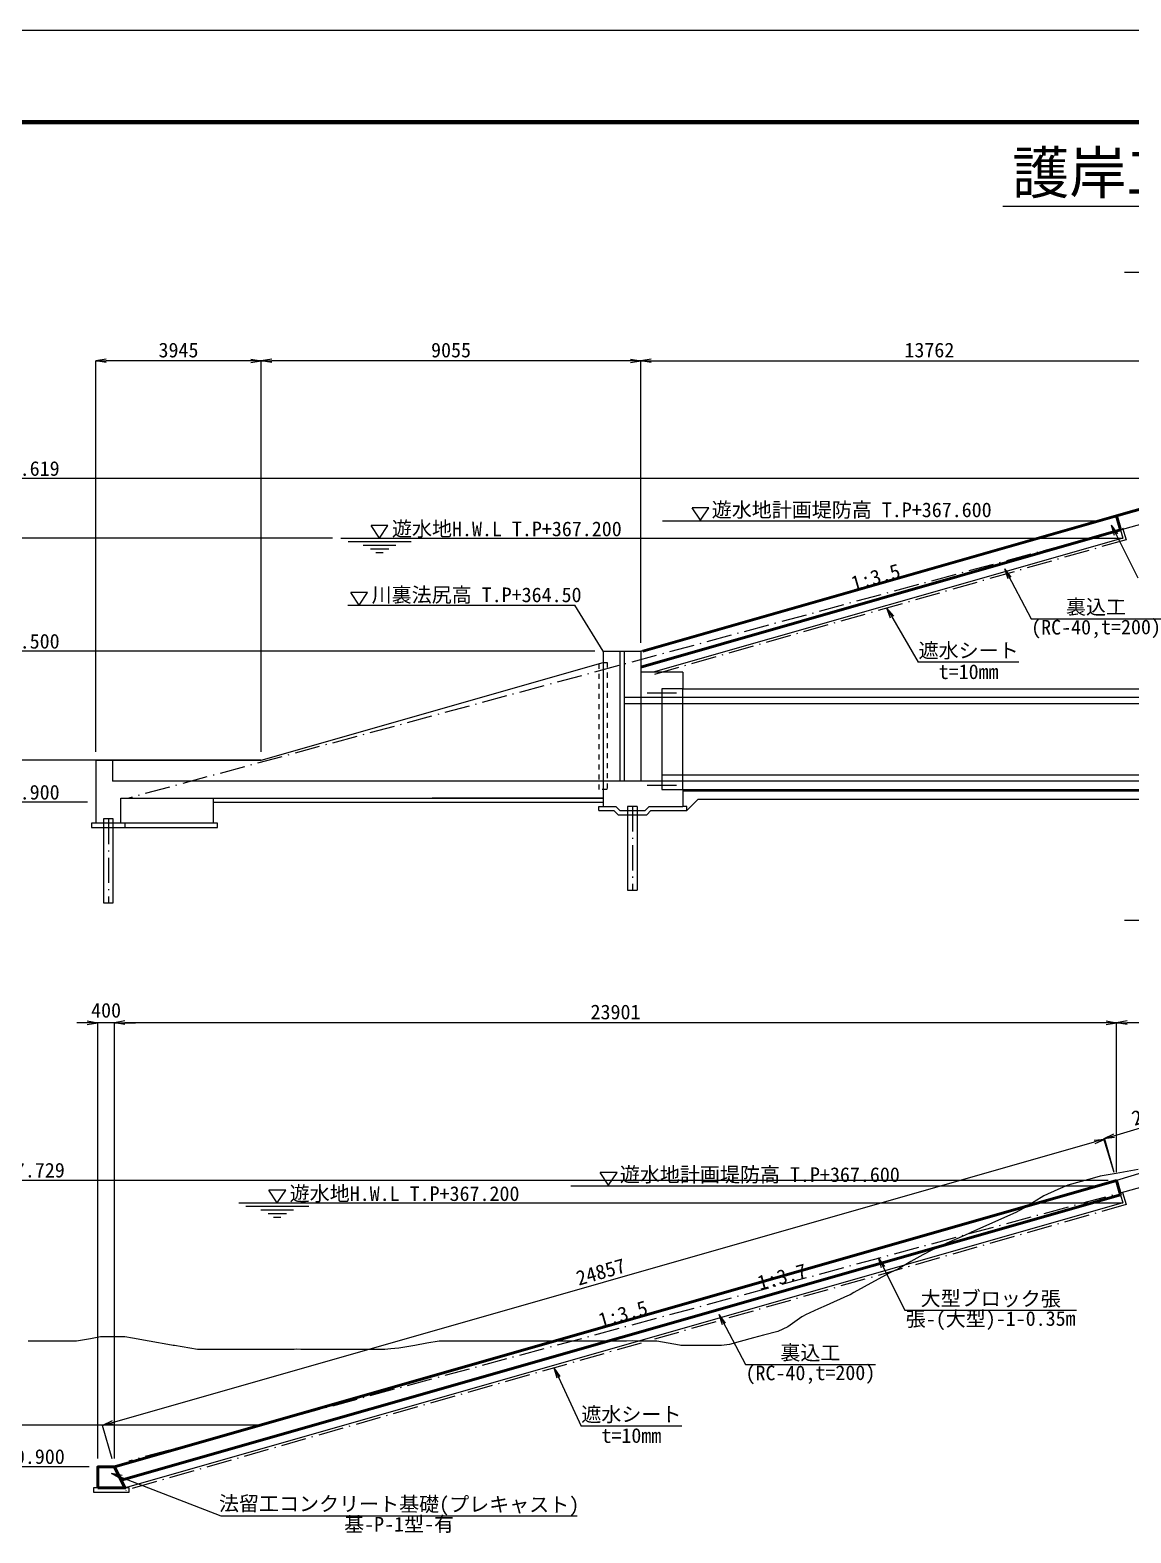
# Model space of a CAD drawing. Header units: millimetres. Extents: x 691041 to 859017, y -32657 to 158873.
# Drawn here: x 728653 to 754909, y -9093 to 26743 of the extents above; entities that cross this region are included whole.
import ezdxf
from ezdxf.enums import TextEntityAlignment as Align

# ---------------------------------------------------------------- set-up
doc = ezdxf.new("R2010")
doc.units = ezdxf.units.MM
doc.header["$LTSCALE"] = 100
doc.header["$PDSIZE"] = 300
doc.linetypes.add('SXF_一点短鎖線', pattern=[9.25, 6, -1.5, 0.25, -1.5])
doc.linetypes.add('SXF_跳び破線', pattern=[12, 6, -6])
doc.layers.get('Defpoints').update_dxf_attribs({"color": 153})
for name, color, linetype, lineweight in [('D-BMK', 2, 'SXF_一点短鎖線', 13), ('D-BYP-STR1', 2, 'Continuous', 13), ('D-BYP-STR2', 6, 'Continuous', 25), ('D-BYP-STR4', 6, 'Continuous', 25), ('D-BYP-STR6', 2, 'SXF_一点短鎖線', 13), ('D-BYP-STR7', 2, 'Continuous', 13), ('D-STR', 1, 'Continuous', 50), ('D-STR-DIM', 7, 'Continuous', 13), ('D-STR-HTXT', 7, 'Continuous', 13), ('D-STR-TXT', 7, 'Continuous', 13), ('D-TTL', 2, 'Continuous', 140), ('D-TTL-LINE', 7, 'Continuous', 13), ('D-TTL-TXT', 7, 'Continuous', 13)]:
    doc.layers.add(name, color=color, linetype=linetype, lineweight=lineweight)
doc.styles.add('MS ゴシック', font='MS Gothic.ttf')
doc.styles.add('ＭＳ ゴシック', font='MS Gothic.ttf')
doc.dimstyles.new('DIM-100-F', dxfattribs={"dimscale": 100, "dimtxt": 3.5, "dimasz": 2.5, "dimexe": 0, "dimexo": 2, "dimgap": 0.8, "dimtad": 1, "dimdec": 0, "dimzin": 0, "dimdsep": 46, "dimtxsty": 'MS ゴシック', "dimblk": 'OPEN', "dimcen": 0.1, "dimclrd": 256, "dimclre": 256, "dimclrt": 256, "dimaunit": 1, "dimadec": 4, "dimazin": 0, "dimtfac": 1, "dimtdec": 0, "dimtmove": 2, "dimatfit": 3, "dimldrblk": 'OPEN', "dimfxl": 1, "dimtolj": 1, "dimtzin": 0, "dimlwd": -1, "dimlwe": -1, "dimarcsym": 2})

# ---------------------------------------------------------------- blocks, each defined once
blk = doc.blocks.new('_Open')
at = {"color": 0, "linetype": 'ByBlock', "lineweight": -2}
for p, q in [((-1, 0.17), (0, 0)), ((-1, -0.17), (0, 0)), ((0, 0), (-1, 0))]:
    blk.add_line(p, q, dxfattribs=at)
blk = doc.blocks.new('*D16')
at = {"layer": 'D-STR-DIM', "ltscale": 0.2, "transparency": 16777216}
for p, q in [((734166, 9531), (734166, 18855)), ((742970, 18855), (734416, 18855)), ((743220, 12131), (743220, 18855))]:
    blk.add_line(p, q, dxfattribs=at)
at = {"layer": 'Defpoints', "color": 0, "ltscale": 0.2, "transparency": 16777216}
for p in [(734166, 18855), (743220, 11931), (734166, 9331)]:
    blk.add_point(p, dxfattribs=at)
at = {"layer": 'D-STR-DIM', "ltscale": 0.2, "transparency": 16777216, "xscale": 250, "yscale": 250, "zscale": 250, "rotation": 180}
blk.add_blockref('_Open', (734166, 18855), dxfattribs=at)
at = {"layer": 'D-STR-DIM', "ltscale": 0.2, "transparency": 16777216, "xscale": 250, "yscale": 250, "zscale": 250}
blk.add_blockref('_Open', (743220, 18855), dxfattribs=at)
at = {"layer": 'D-STR-DIM', "ltscale": 0.2, "transparency": 16777216, "insert": (738693, 19110), "char_height": 350, "attachment_point": 5, "style": 'MS ゴシック'}
blk.add_mtext('\\A1;9055', dxfattribs=at)
blk = doc.blocks.new('*D22')
at = {"layer": 'D-STR-DIM', "ltscale": 0.2, "transparency": 16777216}
for p, q in [((730220, 9531), (730220, 18855)), ((733916, 18855), (730470, 18855)), ((734166, 9531), (734166, 18855))]:
    blk.add_line(p, q, dxfattribs=at)
at = {"layer": 'Defpoints', "color": 0, "ltscale": 0.2, "transparency": 16777216}
for p in [(730220, 18855), (730220, 9331), (734166, 9331)]:
    blk.add_point(p, dxfattribs=at)
at = {"layer": 'D-STR-DIM', "ltscale": 0.2, "transparency": 16777216, "xscale": 250, "yscale": 250, "zscale": 250, "rotation": 180}
blk.add_blockref('_Open', (730220, 18855), dxfattribs=at)
at = {"layer": 'D-STR-DIM', "ltscale": 0.2, "transparency": 16777216, "xscale": 250, "yscale": 250, "zscale": 250}
blk.add_blockref('_Open', (734166, 18855), dxfattribs=at)
at = {"layer": 'D-STR-DIM', "ltscale": 0.2, "transparency": 16777216, "insert": (732193, 19110), "char_height": 350, "attachment_point": 5, "style": 'MS ゴシック'}
blk.add_mtext('\\A1;3945', dxfattribs=at)
blk = doc.blocks.new('*D27')
at = {"layer": 'D-STR-DIM', "ltscale": 0.2, "transparency": 16777216}
for p, q in [((743220, 12131), (743220, 18855)), ((743470, 18855), (756732, 18855)), ((756982, 16050), (756982, 18855))]:
    blk.add_line(p, q, dxfattribs=at)
at = {"layer": 'Defpoints', "color": 0, "ltscale": 0.2, "transparency": 16777216}
for p in [(756982, 18855), (756982, 15850), (743220, 11931)]:
    blk.add_point(p, dxfattribs=at)
at = {"layer": 'D-STR-DIM', "ltscale": 0.2, "transparency": 16777216, "xscale": 250, "yscale": 250, "zscale": 250, "rotation": 180}
blk.add_blockref('_Open', (743220, 18855), dxfattribs=at)
at = {"layer": 'D-STR-DIM', "ltscale": 0.2, "transparency": 16777216, "xscale": 250, "yscale": 250, "zscale": 250}
blk.add_blockref('_Open', (756982, 18855), dxfattribs=at)
at = {"layer": 'D-STR-DIM', "ltscale": 0.2, "transparency": 16777216, "insert": (750101, 19110), "char_height": 350, "attachment_point": 5, "style": 'MS ゴシック'}
blk.add_mtext('\\A1;13762', dxfattribs=at)
blk = doc.blocks.new('*D170')
at = {"layer": 'D-STR-DIM', "transparency": 16777216}
for p, q in [((730020, 9331), (725649, 9331)), ((725649, 8581), (725649, 9081)), ((730020, 8331), (725649, 8331))]:
    blk.add_line(p, q, dxfattribs=at)
at = {"layer": 'Defpoints', "color": 0, "transparency": 16777216}
for p in [(725649, 9331), (730220, 9331), (730220, 8331)]:
    blk.add_point(p, dxfattribs=at)
at = {"layer": 'D-STR-DIM', "transparency": 16777216, "xscale": 250, "yscale": 250, "zscale": 250}
for p, rotation in [((725649, 9331), 90), ((725649, 8331), 270)]:
    blk.add_blockref('_Open', p, dxfattribs=dict(at, rotation=rotation))
at = {"layer": 'D-STR-DIM', "transparency": 16777216, "insert": (725354, 8831), "char_height": 350, "attachment_point": 5, "rotation": 90, "style": 'MS ゴシック'}
blk.add_mtext('\\A1;1000', dxfattribs=at)
blk = doc.blocks.new('*D36')
at = {"layer": 'D-STR-DIM', "transparency": 16777216}
for p, q in [((742120, 11931), (725649, 11931)), ((725649, 9581), (725649, 11681)), ((730020, 9331), (725649, 9331))]:
    blk.add_line(p, q, dxfattribs=at)
at = {"layer": 'Defpoints', "color": 0, "transparency": 16777216}
for p in [(725649, 11931), (742320, 11931), (730220, 9331)]:
    blk.add_point(p, dxfattribs=at)
at = {"layer": 'D-STR-DIM', "transparency": 16777216, "xscale": 250, "yscale": 250, "zscale": 250}
for p, rotation in [((725649, 11931), 90), ((725649, 9331), 270)]:
    blk.add_blockref('_Open', p, dxfattribs=dict(at, rotation=rotation))
at = {"layer": 'D-STR-DIM', "transparency": 16777216, "insert": (725394, 10631), "char_height": 350, "attachment_point": 5, "rotation": 90, "style": 'MS ゴシック'}
blk.add_mtext('\\A1;2600', dxfattribs=at)
blk = doc.blocks.new('*D37')
at = {"layer": 'D-STR-DIM', "transparency": 16777216}
for p, q in [((735868, 14631), (725649, 14631)), ((725649, 12181), (725649, 14381)), ((742120, 11931), (725649, 11931))]:
    blk.add_line(p, q, dxfattribs=at)
at = {"layer": 'Defpoints', "color": 0, "transparency": 16777216}
for p in [(725649, 14631), (736068, 14631), (742320, 11931)]:
    blk.add_point(p, dxfattribs=at)
at = {"layer": 'D-STR-DIM', "transparency": 16777216, "xscale": 250, "yscale": 250, "zscale": 250}
for p, rotation in [((725649, 14631), 90), ((725649, 11931), 270)]:
    blk.add_blockref('_Open', p, dxfattribs=dict(at, rotation=rotation))
at = {"layer": 'D-STR-DIM', "transparency": 16777216, "insert": (725394, 13281), "char_height": 350, "attachment_point": 5, "rotation": 90, "style": 'MS ゴシック'}
blk.add_mtext('\\A1;2700', dxfattribs=at)
blk = doc.blocks.new('*D38')
at = {"layer": 'D-STR-DIM', "transparency": 16777216}
for p, q in [((757396, 16050), (725649, 16050)), ((725649, 14881), (725649, 15800)), ((735868, 14631), (725649, 14631))]:
    blk.add_line(p, q, dxfattribs=at)
at = {"layer": 'Defpoints', "color": 0, "transparency": 16777216}
for p in [(725649, 16050), (757596, 16050), (736068, 14631)]:
    blk.add_point(p, dxfattribs=at)
at = {"layer": 'D-STR-DIM', "transparency": 16777216, "xscale": 250, "yscale": 250, "zscale": 250}
for p, rotation in [((725649, 16050), 90), ((725649, 14631), 270)]:
    blk.add_blockref('_Open', p, dxfattribs=dict(at, rotation=rotation))
at = {"layer": 'D-STR-DIM', "transparency": 16777216, "insert": (725394, 15340), "char_height": 350, "attachment_point": 5, "rotation": 90, "style": 'MS ゴシック'}
blk.add_mtext('\\A1;1419', dxfattribs=at)
blk = doc.blocks.new('*D47')
at = {"layer": 'D-STR-DIM', "ltscale": 0.01, "transparency": 16777216}
for p, q in [((730066, -6520), (726019, -6520)), ((726019, -7270), (726019, -6770)), ((730066, -7520), (726019, -7520))]:
    blk.add_line(p, q, dxfattribs=at)
at = {"layer": 'Defpoints', "color": 0, "ltscale": 0.01, "transparency": 16777216}
for p in [(726019, -6520), (730266, -6520), (730266, -7520)]:
    blk.add_point(p, dxfattribs=at)
at = {"layer": 'D-STR-DIM', "ltscale": 0.01, "transparency": 16777216, "xscale": 250, "yscale": 250, "zscale": 250}
for p, rotation in [((726019, -6520), 90), ((726019, -7520), 270)]:
    blk.add_blockref('_Open', p, dxfattribs=dict(at, rotation=rotation))
at = {"layer": 'D-STR-DIM', "ltscale": 0.01, "transparency": 16777216, "insert": (725724, -7020), "char_height": 350, "attachment_point": 5, "rotation": 90, "style": 'MS ゴシック'}
blk.add_mtext('\\A1;1000', dxfattribs=at)
blk = doc.blocks.new('*D48')
at = {"layer": 'D-STR-DIM', "transparency": 16777216}
for p, q in [((754567, -491), (754567, 3072)), ((756732, 3072), (754817, 3072)), ((756982, 241), (756982, 3072))]:
    blk.add_line(p, q, dxfattribs=at)
at = {"layer": 'Defpoints', "color": 0, "transparency": 16777216}
for p in [(754567, 3072), (756982, 41), (754567, -691)]:
    blk.add_point(p, dxfattribs=at)
at = {"layer": 'D-STR-DIM', "transparency": 16777216, "xscale": 250, "yscale": 250, "zscale": 250, "rotation": 180}
blk.add_blockref('_Open', (754567, 3072), dxfattribs=at)
at = {"layer": 'D-STR-DIM', "transparency": 16777216, "xscale": 250, "yscale": 250, "zscale": 250}
blk.add_blockref('_Open', (756982, 3072), dxfattribs=at)
at = {"layer": 'D-STR-DIM', "transparency": 16777216, "insert": (755774, 3327), "char_height": 350, "attachment_point": 5, "style": 'MS ゴシック'}
blk.add_mtext('\\A1;2416', dxfattribs=at)
blk = doc.blocks.new('*D49')
at = {"layer": 'D-STR-DIM', "transparency": 16777216}
for p, q in [((730666, -7320), (730666, 3072)), ((754317, 3072), (730916, 3072)), ((754567, -491), (754567, 3072))]:
    blk.add_line(p, q, dxfattribs=at)
at = {"layer": 'Defpoints', "color": 0, "transparency": 16777216}
for p in [(730666, 3072), (754567, -691), (730666, -7520)]:
    blk.add_point(p, dxfattribs=at)
at = {"layer": 'D-STR-DIM', "transparency": 16777216, "xscale": 250, "yscale": 250, "zscale": 250, "rotation": 180}
blk.add_blockref('_Open', (730666, 3072), dxfattribs=at)
at = {"layer": 'D-STR-DIM', "transparency": 16777216, "xscale": 250, "yscale": 250, "zscale": 250}
blk.add_blockref('_Open', (754567, 3072), dxfattribs=at)
at = {"layer": 'D-STR-DIM', "transparency": 16777216, "insert": (742616, 3327), "char_height": 350, "attachment_point": 5, "style": 'MS ゴシック'}
blk.add_mtext('\\A1;23901', dxfattribs=at)
blk = doc.blocks.new('*D52')
at = {"layer": 'D-STR-DIM', "transparency": 16777216}
for p, q in [((754367, -691), (726019, -691)), ((726019, -6270), (726019, -941)), ((730066, -6520), (726019, -6520))]:
    blk.add_line(p, q, dxfattribs=at)
at = {"layer": 'Defpoints', "color": 0, "transparency": 16777216}
for p in [(726019, -691), (754567, -691), (730266, -6520)]:
    blk.add_point(p, dxfattribs=at)
at = {"layer": 'D-STR-DIM', "transparency": 16777216, "xscale": 250, "yscale": 250, "zscale": 250}
for p, rotation in [((726019, -691), 90), ((726019, -6520), 270)]:
    blk.add_blockref('_Open', p, dxfattribs=dict(at, rotation=rotation))
at = {"layer": 'D-STR-DIM', "transparency": 16777216, "insert": (725764, -3606), "char_height": 350, "attachment_point": 5, "rotation": 90, "style": 'MS ゴシック'}
blk.add_mtext('\\A1;5829', dxfattribs=at)
blk = doc.blocks.new('*D53')
at = {"layer": 'D-STR-DIM', "transparency": 16777216}
for p, q in [((754367, -691), (725319, -691)), ((725319, -7270), (725319, -941)), ((730066, -7520), (725319, -7520))]:
    blk.add_line(p, q, dxfattribs=at)
at = {"layer": 'Defpoints', "color": 0, "transparency": 16777216}
for p in [(725319, -691), (754567, -691), (730266, -7520)]:
    blk.add_point(p, dxfattribs=at)
at = {"layer": 'D-STR-DIM', "transparency": 16777216, "xscale": 250, "yscale": 250, "zscale": 250}
for p, rotation in [((725319, -691), 90), ((725319, -7520), 270)]:
    blk.add_blockref('_Open', p, dxfattribs=dict(at, rotation=rotation))
at = {"layer": 'D-STR-DIM', "transparency": 16777216, "insert": (725064, -4106), "char_height": 350, "attachment_point": 5, "rotation": 90, "style": 'MS ゴシック'}
blk.add_mtext('\\A1;6829', dxfattribs=at)
blk = doc.blocks.new('*D54')
at = {"layer": 'D-STR-DIM', "transparency": 16777216}
for p, q in [((730016, 3072), (729766, 3072)), ((730266, -7320), (730266, 3072)), ((730666, 3072), (730266, 3072)), ((730666, -7320), (730666, 3072)), ((730916, 3072), (731166, 3072))]:
    blk.add_line(p, q, dxfattribs=at)
at = {"layer": 'Defpoints', "color": 0, "transparency": 16777216}
for p in [(730266, 3072), (730266, -7520), (730666, -7520)]:
    blk.add_point(p, dxfattribs=at)
at = {"layer": 'D-STR-DIM', "transparency": 16777216, "xscale": 250, "yscale": 250, "zscale": 250}
blk.add_blockref('_Open', (730266, 3072), dxfattribs=at)
at = {"layer": 'D-STR-DIM', "transparency": 16777216, "xscale": 250, "yscale": 250, "zscale": 250, "rotation": 180}
blk.add_blockref('_Open', (730666, 3072), dxfattribs=at)
at = {"layer": 'D-STR-DIM', "transparency": 16777216, "insert": (730466, 3367), "char_height": 350, "attachment_point": 5, "style": 'MS ゴシック'}
blk.add_mtext('\\A1;400', dxfattribs=at)
blk = doc.blocks.new('*D55')
at = {"layer": 'D-STR-DIM', "transparency": 16777216}
for p, q in [((730623, -6460), (754043, 231)), ((754512, -499), (754283, 300)), ((730611, -7328), (730382, -6529))]:
    blk.add_line(p, q, dxfattribs=at)
at = {"layer": 'Defpoints', "color": 0, "transparency": 16777216}
for p in [(754283, 300), (754567, -691), (730666, -7520)]:
    blk.add_point(p, dxfattribs=at)
at = {"layer": 'D-STR-DIM', "transparency": 16777216, "xscale": 250, "yscale": 250, "zscale": 250}
for p, rotation in [((754283, 300), 15.94539590092357), ((730382, -6529), 195.9453959009236)]:
    blk.add_blockref('_Open', p, dxfattribs=dict(at, rotation=rotation))
at = {"layer": 'D-STR-DIM', "transparency": 16777216, "insert": (742263, -2869), "char_height": 350, "attachment_point": 5, "rotation": 15.9454, "style": 'MS ゴシック'}
blk.add_mtext('\\A1;24857', dxfattribs=at)
blk = doc.blocks.new('*D135')
at = {"layer": 'D-STR-DIM', "transparency": 16777216}
for p, q in [((754504, 377), (756441, 964)), ((756924, 232), (756680, 1037)), ((754509, -500), (754265, 305))]:
    blk.add_line(p, q, dxfattribs=at)
at = {"layer": 'Defpoints', "color": 0, "transparency": 16777216}
for p in [(756680, 1037), (756982, 41), (754567, -691)]:
    blk.add_point(p, dxfattribs=at)
at = {"layer": 'D-STR-DIM', "transparency": 16777216, "xscale": 250, "yscale": 250, "zscale": 250}
for p, rotation in [((756680, 1037), 16.85778195975666), ((754265, 305), 196.8577819597567)]:
    blk.add_blockref('_Open', p, dxfattribs=dict(at, rotation=rotation))
at = {"layer": 'D-STR-DIM', "transparency": 16777216, "insert": (755399, 915), "char_height": 350, "attachment_point": 5, "rotation": 16.8578, "style": 'MS ゴシック'}
blk.add_mtext('\\A1;2524', dxfattribs=at)

msp = doc.modelspace()

# ---------------------------------------------------------------- linework, layer by layer
at = {"layer": 'D-BMK', "linetype": 'SXF_一点短鎖線'}
for p, q in [((730520.2, 7930.7), (730520.2, 5930.7)), ((743020.2, 8230.7), (743020.2, 6230.7))]:
    msp.add_line(p, q, dxfattribs=at)
at = {"layer": 'D-BYP-STR1', "color": 2}
for p, q in [((744070.2, 10930.7), (743370.2, 10930.7)), ((766819.9, 10680.7), (743720.2, 10680.7)), ((743720.2, 8980.7), (766819.9, 8980.7)), ((744070.2, 8730.7), (743370.2, 8730.7))]:
    msp.add_line(p, q, dxfattribs=at)
at = {"layer": 'D-BYP-STR1', "linetype": 'SXF_一点短鎖線'}
for points in [[(754709.7, 14877), (754791.9, 14589.5), (743534.2, 11373)], [(754709.4, -972.8), (754791.8, -1261.2), (730934.1, -8077.7)]]:
    msp.add_lwpolyline(points, dxfattribs=at)
at = {"layer": 'D-BYP-STR2'}
for p, q in [((734165.6, 9330.7), (717185.7, 9330.7)), ((734165.6, -6520), (717185.7, -6520))]:
    msp.add_line(p, q, dxfattribs=at)
at = {"layer": 'D-BYP-STR2', "linetype": 'Continuous'}
msp.add_line((756982.2, 40.8), (754566.5, -691.2), dxfattribs=at)
at = {"layer": 'D-BYP-STR4'}
for p, q in [((742320.2, 11930.7), (743220.2, 11930.7)), ((742320.2, 11930.7), (742320.2, 8230.7)), ((742720.2, 11930.7), (742720.2, 8830.7)), ((742820.2, 11930.7), (742820.2, 8830.7)), ((743220.2, 11930.7), (743220.2, 11430.7)), ((743265.7, 11930.7), (743220.2, 11930.7)), ((734165.7, 9330.7), (742320.2, 11660.6)), ((743220.2, 11430.7), (743220.2, 8830.7)), ((744220.2, 11430.7), (743220.2, 11430.7)), ((744220.2, 11430.7), (744220.2, 11030.7)), ((743720.2, 10830.7), (742820.2, 10830.7)), ((766819.9, 10830.7), (743720.2, 10830.7)), ((744220.2, 8630.7), (744220.2, 11030.7)), ((744220.2, 11030.7), (766319.9, 11030.7)), ((730220.2, 9330.7), (730220.2, 8830.7)), ((730220.2, 9330.7), (734165.7, 9330.7)), ((730620.2, 9330.7), (730620.2, 8830.7)), ((730874.7, 9330.7), (731274.7, 9330.7)), ((730220.2, 8830.7), (730220.2, 7830.7)), ((743720.2, 8830.7), (730620.2, 8830.7)), ((766819.9, 8830.7), (743720.2, 8830.7)), ((744220.2, 8630.7), (744220.2, 8230.7)), ((744220.2, 8630.7), (766319.9, 8630.7)), ((730820.2, 8430.7), (742320.2, 8430.7)), ((730820.2, 7830.7), (730820.2, 8430.7)), ((733020.2, 8430.7), (733020.2, 7830.7)), ((742320.2, 8430.7), (738243, 8430.7)), ((743135.2, 8230.7), (742905.2, 8230.7)), ((742905.2, 8230.7), (742905.2, 6230.7)), ((743135.2, 8230.7), (743135.2, 6230.7)), ((730820.2, 7830.7), (730220.2, 7830.7)), ((733020.2, 7830.7), (730820.2, 7830.7)), ((742905.2, 6230.7), (743135.2, 6230.7))]:
    msp.add_line(p, q, dxfattribs=at)
at = {"layer": 'D-BYP-STR4', "linetype": 'SXF_跳び破線', "ltscale": 0.2}
for p, q in [((742220.2, 11632), (742220.2, 8630.7)), ((742320.2, 11660.6), (742420.2, 11660.6)), ((742420.2, 11660.6), (742420.2, 8630.7)), ((742420.2, 8630.7, -323860), (742220.2, 8630.7, -323860))]:
    msp.add_line(p, q, dxfattribs=at)
at = {"layer": 'D-BYP-STR4', "color": 6}
msp.add_line((743720.2, 10680.7), (742820.2, 10680.7), dxfattribs=at)
at = {"layer": 'D-BYP-STR4'}
for points in [[(744220.2, 11030.7), (743720.2, 11030.7), (743720.2, 8630.7), (744220.2, 8630.7)], [(744220.2, 11030.7), (743720.2, 11030.7), (743720.2, 8630.7), (744220.2, 8630.7)], [(742320.2, 8230.7), (742620.2, 8230.7), (742720.2, 8130.7), (743320.2, 8130.7), (743420.2, 8230.7), (744220.2, 8230.7)]]:
    msp.add_lwpolyline(points, dxfattribs=at)
msp.add_lwpolyline([(730405.2, 7930.7), (730405.2, 5930.7), (730635.2, 5930.7), (730635.2, 7930.7)], close=True, dxfattribs=at)
at = {"layer": 'D-BYP-STR6', "linetype": 'SXF_一点短鎖線'}
for points in [[(779020.2, 7930.7), (771222.2, 11829.7), (763982.2, 15449.7), (756982.2, 15449.7), (731011.9, 8430.7)], [(775104.2, -5920.5), (763982.2, -359.5), (756982.2, -359.5), (731011.9, -7378.5)]]:
    msp.add_lwpolyline(points, dxfattribs=at)
at = {"layer": 'D-BYP-STR7'}
for p, q in [((733020.2, 8330.7), (742320.2, 8330.7)), ((744220.2, 8600.7), (766319.9, 8600.7)), ((744320.2, 8130.7), (744590.2, 8400.7)), ((744590.2, 8400.7), (761519.9, 8400.7)), ((742720.2, 8130.7), (743320.2, 8130.7))]:
    msp.add_line(p, q, dxfattribs=at)
at = {"layer": 'D-BYP-STR7', "linetype": 'Continuous', "lineweight": 25}
for points in [[(754662.7, 14823), (754717.7, 14630.7), (743517.7, 11430.7)], [(754662.7, -1027.7), (754717.6, -1220), (730917.6, -8020)], [(730265.6, -8020), (730165.6, -8020), (730165.6, -8120), (731015.6, -8120), (731015.6, -8020), (730915.6, -8020)]]:
    msp.add_lwpolyline(points, dxfattribs=at)
at = {"layer": 'D-BYP-STR7'}
for points in [[(742220.2, 8130.7), (742220.2, 8230.7), (742320.2, 8230.7)], [(742220.2, 8130.7), (742578.8, 8130.7), (742678.8, 8030.7), (743361.6, 8030.7), (743461.6, 8130.7), (744320.2, 8130.7)], [(744320.2, 8130.7), (744320.2, 8230.7), (744220.2, 8230.7)], [(730220.2, 7830.7), (730120.2, 7830.7), (730120.2, 7730.7), (730918.2, 7730.7), (730918.2, 7830.7), (730818.2, 7830.7)], [(730120.2, 7730.7), (733120.2, 7730.7), (733120.2, 7830.7), (733020.2, 7830.7)]]:
    msp.add_lwpolyline(points, dxfattribs=at)
at = {"layer": 'D-STR', "ltscale": 0.2}
for p, q in [((756982.2, 15849.7), (754566.6, 15159.6)), ((754566.6, 15159.6), (743265.7, 11930.7)), ((754662.7, 14823), (754566.6, 15159.6)), ((754662.7, 14823), (743220.2, 11553.7)), ((754566.5, -691.2), (730665.6, -7520)), ((754662.7, -1027.7), (754566.5, -691.2)), ((754662.7, -1027.7), (730824.9, -7838.5))]:
    msp.add_line(p, q, dxfattribs=at)
msp.add_lwpolyline([(730265.6, -8020), (730265.6, -7520), (730665.6, -7520), (730915.6, -8020)], close=True, dxfattribs=at)
at = {"layer": 'D-STR-HTXT', "linetype": 'Continuous'}
for p, q in [((744841.9, 15352.6), (744441.9, 15352.6)), ((744641.9, 15052.6), (744441.9, 15352.6)), ((744641.9, 15052.6), (744841.9, 15352.6)), ((754115.7, 15030.7), (743739, 15030.7)), ((742651.4, -498.2), (742251.4, -498.2)), ((742451.4, -798.2), (742251.4, -498.2)), ((742451.4, -798.2), (742651.4, -498.2)), ((741548.5, -820), (754115.6, -820))]:
    msp.add_line(p, q, dxfattribs=at)
at = {"layer": 'D-STR-HTXT'}
for p, q in [((737189.1, 14930.7), (736789.1, 14930.7)), ((736989.1, 14630.7), (736789.1, 14930.7)), ((736989.1, 14630.7), (737189.1, 14930.7)), ((736068.4, 14630.7), (754717.7, 14630.7)), ((737739.1, 14542.7), (736239.1, 14542.7)), ((737379.1, 14454.7), (736599.1, 14454.7)), ((737209.1, 14366.7), (736769.1, 14366.7)), ((737077.1, 14278.7), (736901.1, 14278.7)), ((752525.6, 12706.4), (755625.6, 12706.4)), ((752237.9, 11667.6, -354000), (749837.9, 11667.6, -354000)), ((734749.4, -920), (734349.4, -920)), ((734549.4, -1220), (734349.4, -920)), ((734549.4, -1220), (734749.4, -920)), ((733628.7, -1220), (754717.6, -1220)), ((735299.4, -1308), (733799.4, -1308)), ((734939.4, -1396), (734159.4, -1396)), ((734769.4, -1484), (734329.4, -1484)), ((734637.4, -1572), (734461.4, -1572)), ((749512.3, -3785), (753612.2, -3785)), ((745713.3, -5075.4), (748813.2, -5075.4)), ((744194, -6544.8, -354000), (741794, -6544.8, -354000)), ((733203.3, -8684.3, 354000), (741703.3, -8684.3, 354000))]:
    msp.add_line(p, q, dxfattribs=at)
at = {"layer": 'D-TTL'}
msp.add_line((717185.7, 24543), (797185.7, 24543), dxfattribs=at)
at = {"layer": 'D-TTL-LINE'}
for p, q in [((751852.4, 22543), (762585.7, 22543)), ((754752.4, 20971.2), (759552.4, 20971.2)), ((754752.4, 5516.9), (759552.4, 5516.9))]:
    msp.add_line(p, q, dxfattribs=at)
at = {"layer": 'Defpoints', "color": 1}
msp.add_line((715135.7, 26743), (799235.7, 26743), dxfattribs=at)
at = {"layer": 'Defpoints'}
for p, q in [((736704.2, 13333.4), (736304.2, 13333.4)), ((736504.2, 13033.4), (736304.2, 13333.4)), ((736504.2, 13033.4), (736704.2, 13333.4))]:
    msp.add_line(p, q, dxfattribs=at)
at = {"layer": 'Defpoints', "linetype": 'Continuous'}
for p in [(736229.8, 13033.4), (742320.2, 11930.7)]:
    msp.add_line(p, (741645, 13033.4), dxfattribs=at)
at = {"layer": 'Defpoints', "linetype": 'Continuous', "lineweight": 13}
msp.add_lwpolyline([(755081.8, -429.9), (754558.5, -520.7), (754171.4, -587.8), (753981.8, -639.6), (753725.5, -709.6), (753405.1, -797.1), (753168.1, -902.9), (752828.4, -1054.5), (752369.1, -1339.2), (752251.7, -1403.4), (752164.8, -1450.8), (751674.9, -1669.5), (751161.5, -1898.7), (751121.3, -1916.7), (751098.2, -1927), (750755.1, -2080.2), (750521.5, -2184.5), (750388.9, -2243.7), (750158.2, -2346.7), (749944.8, -2463.2), (749656.3, -2620.8), (749368.1, -2799.4), (749154.9, -2894.6), (748791.4, -3093.1), (748299.9, -3361.5), (748214.6, -3414.4), (748151.6, -3442.6), (747637.9, -3671.9), (747459.2, -3751.7), (747148.3, -3890.5), (747093, -3920.7), (747061.2, -3938), (746726.8, -4178.7), (746484.5, -4286.8), (746144.9, -4379.6), (745907.8, -4444.3), (745587.1, -4531.9), (745331.1, -4601.8), (745141.6, -4620.7), (744754.3, -4620.7), (744230.7, -4620.7), (744177.6, -4620.7), (744138.3, -4613.9), (743600.9, -4520.7), (743135, -4520.7), (743024.2, -4509.6), (742874.4, -4520.7), (742447.5, -4520.7), (742131.7, -4520.7), (741870.7, -4520.7), (741518, -4520.7), (741294, -4520.7), (741128.4, -4520.7), (740717.3, -4520.7), (740161.6, -4520.7), (740140.6, -4520.7), (740125.1, -4520.7), (739563.9, -4520.7), (739121.8, -4520.7), (738987.2, -4520.7), (738805.2, -4520.7), (738410.4, -4520.7), (738118.4, -4571.3), (737833.7, -4620.7), (737448.8, -4687.4), (737257, -4706.5), (737115.1, -4720.7), (736839, -4720.7), (736680.3, -4720.7), (736472.8, -4720.7), (736111.8, -4720.7), (736103.6, -4719.9), (736092.4, -4720.7), (735526.9, -4720.7), (735374.2, -4720.7), (735108.5, -4720.7), (735007.9, -4710.7), (734950.1, -4720.7), (734736, -4720.7), (734373.4, -4720.7), (734105.2, -4720.7), (733796.7, -4720.7), (733379.7, -4720.7), (733220, -4720.7), (733101.9, -4720.7), (732643.3, -4720.7), (732098.6, -4626.2), (732066.6, -4620.7), (732023.3, -4613.2), (731489.8, -4520.7), (731095.3, -4452.3), (730913.1, -4420.7), (730666.9, -4420.7), (730336.4, -4420.7), (730092, -4463.1), (729759.7, -4520.7), (729310.5, -4520.7), (729183, -4520.7), (729088.6, -4520.7), (728606.3, -4520.7)], dxfattribs=at)

# ---------------------------------------------------------------- texts
at = {"layer": 'D-STR-TXT', "ltscale": 0.01, "style": 'ＭＳ ゴシック'}
for s, p in [('T.P+368.619', (726739.2, 16113.2)), ('遊水地計画堤防高 T.P+367.600', (744910.5, 15127.6)), ('遊水地H.W.L T.P+367.200', (737284.4, 14673.9)), ('T.P+364.500', (726739.2, 11994.2)), ('T.P+360.900', (726739.2, 8394.2)), ('遊水地計画堤防高 T.P+367.600', (742720, -723.1)), ('遊水地H.W.L T.P+367.200', (734844.8, -1176.9))]:
    msp.add_text(s, height=350, dxfattribs=at).set_placement(p)
at = {"layer": 'D-STR-TXT', "style": 'ＭＳ ゴシック'}
for p in [(748295.3, 13367.8), (742269.2, -4201.7)]:
    msp.add_text('1:3.5', height=350, rotation=15.9454, dxfattribs=at).set_placement(p)
at = {"layer": 'D-STR-TXT'}
for s, rotation, style, p in [('裏込工', 359.80039, 'MS ゴシック', (754075.6, 12706.4)), ('(RC-40,t=200)', 0.19961, 'MS ゴシック', (754077.2, 12226.6)), ('1:3.7', 15.124, 'ＭＳ ゴシック', (746659.2, -3254.1)), ('大型ブロック張', 359.80039, 'MS ゴシック', (751562.3, -3785)), ('張-(大型)-1-0.35m', 0.19961, 'MS ゴシック', (751563.9, -4264.8)), ('裏込工', 359.80039, 'MS ゴシック', (747263.2, -5075.4)), ('(RC-40,t=200)', 0.19961, 'MS ゴシック', (747264.9, -5555.2)), ('法留工コンクリート基礎(プレキャスト)', 359.80039, 'MS ゴシック', (737453.3, -8684.3, 354000)), (' 基-P-1型-有 ', 0.19961, 'MS ゴシック', (737455, -9164.1, 354000))]:
    msp.add_text(s, height=350, rotation=rotation, dxfattribs=dict(at, style=style)).set_placement(p, align=Align.BOTTOM_CENTER)
at = {"layer": 'D-STR-TXT', "style": 'MS ゴシック'}
for p in [(751037.9, 11667.6, -354000), (742994, -6544.8, -354000)]:
    msp.add_text('遮水シート', height=350, dxfattribs=at).set_placement(p, align=Align.BOTTOM_CENTER)
for p in [(751037.9, 11617.6, -354000), (742994, -6594.8, -354000)]:
    msp.add_text('t=10mm', height=350, dxfattribs=at).set_placement(p, align=Align.TOP_CENTER)
for s, p in [('▽T.P+367.729', (726385.2, -618)), ('▽T.P+360.900', (726385.2, -7446.8))]:
    msp.add_text(s, height=350, dxfattribs=at).set_placement(p)
at = {"layer": 'D-TTL-TXT', "style": 'MS ゴシック'}
msp.add_text('護岸工構造図(2)', height=1000, dxfattribs=at).set_placement((757185.7, 22543), align=Align.BOTTOM_CENTER)
at = {"layer": 'Defpoints', "style": 'ＭＳ ゴシック'}
msp.add_text('川裏法尻高 T.P+364.50', height=350, dxfattribs=at).set_placement((736799.8, 13101.2))

# ---------------------------------------------------------------- dimensions: what is measured, and where the dimension line sits
at = {"layer": 'D-STR-DIM', "ltscale": 0.2}
for base, p1, p2, picture, middle in [((730220.1742, 18855.3728), (734165.6512, 9330.728), (730220.1742, 9330.728), '*D22', (732192.9127, 19110.3728)), ((734165.6512, 18855.3728), (743220.1742, 11930.728), (734165.6512, 9330.728), '*D16', (738692.9127, 19110.3728))]:
    dim = msp.add_linear_dim(base=base, p1=p1, p2=p2, dimstyle='DIM-100-F', dxfattribs=at)
    dim.commit()
    dim.dimension.update_dxf_attribs({"geometry": picture, "text_midpoint": middle})
dim = msp.add_linear_dim(base=(756982.2, 18855.4), p1=(743220.2, 11930.7), p2=(756982.2, 15849.7), angle=180, dimstyle='DIM-100-F', dxfattribs=at)
dim.commit()
dim.dimension.update_dxf_attribs({"geometry": '*D27', "text_midpoint": (750101.2, 19110.4)})
at = {"layer": 'D-STR-DIM'}
for base, p1, p2, picture, middle in [((725649.2, 16049.7), (736068.4, 14630.7), (757595.8, 16049.7), '*D38', (725394.2, 15340.2)), ((725649.2, 14630.7), (742320.2, 11930.7), (736068.4, 14630.7), '*D37', (725394.2, 13280.7)), ((725649.2, 11930.7), (730220.2, 9330.7), (742320.2, 11930.7), '*D36', (725394.2, 10630.7)), ((725649.2, 9330.7), (730220.2, 8330.7), (730220.2, 9330.7), '*D170', (725354.2, 8830.7)), ((725318.7, -691.2), (730265.6, -7520), (754566.5, -691.2), '*D53', (725063.7, -4105.6)), ((726018.7, -691.2), (730265.7, -6520), (754566.5, -691.2), '*D52', (725763.7, -3605.6))]:
    dim = msp.add_linear_dim(base=base, p1=p1, p2=p2, angle=90, dimstyle='DIM-100-F', dxfattribs=at)
    dim.commit()
    dim.dimension.update_dxf_attribs({"geometry": picture, "text_midpoint": middle})
for base, p1, p2, picture, middle in [((730265.6, 3071.5), (730665.6, -7520), (730265.6, -7520), '*D54', (730465.6, 3366.5)), ((730665.6, 3071.5), (754566.5, -691.2), (730665.6, -7520), '*D49', (742616.1, 3326.5)), ((754566.5, 3071.5), (756982.2, 40.8), (754566.5, -691.2), '*D48', (755774.4, 3326.5))]:
    dim = msp.add_linear_dim(base=base, p1=p1, p2=p2, dimstyle='DIM-100-F', dxfattribs=at)
    dim.commit()
    dim.dimension.update_dxf_attribs({"geometry": picture, "text_midpoint": middle})
for p1, p2, distance, picture, middle in [((754566.5, -691.2), (756982.2, 40.8), 1040.6, '*D135', (755398.6, 914.7)), ((730665.6, -7520), (754566.5, -691.2), 1030.6, '*D55', (742262.9, -2869.5))]:
    dim = msp.add_aligned_dim(p1=p1, p2=p2, distance=distance, dimstyle='DIM-100-F', dxfattribs=at)
    dim.commit()
    dim.dimension.update_dxf_attribs({"geometry": picture, "text_midpoint": middle})
at = {"layer": 'D-STR-DIM', "ltscale": 0.01}
dim = msp.add_linear_dim(base=(726018.7, -6520), p1=(730265.6, -7520), p2=(730265.7, -6520), angle=90, dimstyle='DIM-100-F', dxfattribs=at)
dim.commit()
dim.dimension.update_dxf_attribs({"geometry": '*D47', "text_midpoint": (725723.7, -7020)})

# ---------------------------------------------------------------- leaders
at = {"layer": 'D-STR-HTXT'}
for points in [[(754443.5, 14933.4), (755070.4, 13680.3)], [(751898.7, 13895), (752525.6, 12706.4)], [(748885.4, -2531.9), (749512.3, -3785)], [(745086.3, -3886.7), (745713.3, -5075.4)], [(730598.4, -7673.7, 354000), (733203.3, -8684.3, 354000)]]:
    msp.add_leader(points, dimstyle='DIM-100-F', dxfattribs=at)
for points in [[(749089.1, 12960.2, -354000), (749837.9, 11667.6, -354000)], [(741155.8, -5157.3, -354000), (741794, -6544.8, -354000)]]:
    msp.add_leader(points, dimstyle='DIM-100-F', override={"dimtad": 0}, dxfattribs=at)

doc.saveas('drawing.dxf')
